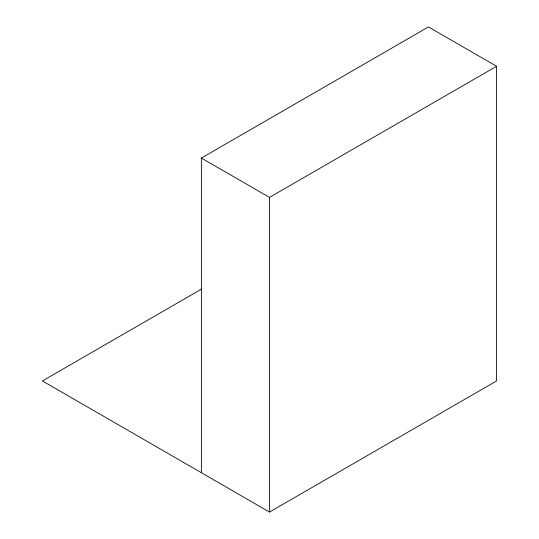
<?xml version="1.0" encoding="UTF-8"?>
<svg xmlns="http://www.w3.org/2000/svg" width="539" height="539" viewBox="0 0 539 539"><rect width="100%" height="100%" fill="white"/><g stroke="black" fill="none" stroke-linecap="round" stroke-linejoin="round"><path stroke-width="0.81" d="M201.377 472.716L201.377 158.055L428.458 26.95L496.587 66.284L496.587 380.945L269.5 512.05L42.413 380.945L201.633 289.019M201.377 158.055L269.5 197.389L496.587 66.284M269.5 197.389L269.5 512.05"/></g></svg>
